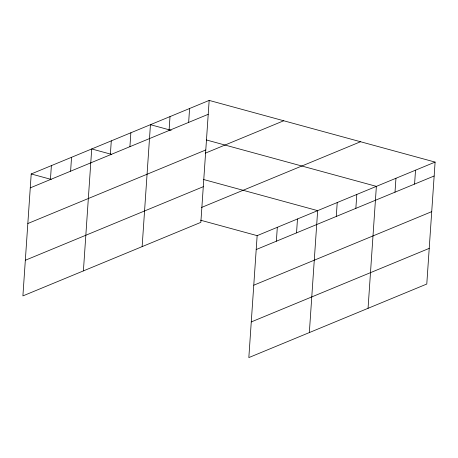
<?xml version="1.0" encoding="UTF-8"?>
<svg xmlns="http://www.w3.org/2000/svg" width="458" height="458" viewBox="0 0 458 458"><rect width="100%" height="100%" fill="white"/><g stroke="black" fill="none" stroke-linecap="round" stroke-linejoin="round"><path stroke-width="0.69" d="M209.169 100.411L31.213 173.966L22.9 295.908L200.85 222.353L209.169 100.411L435.1 162.092L426.787 284.034L248.831 357.589L257.15 235.647L435.1 162.092M50.432 179.53L51.382 165.63M70.601 171.195L71.551 157.294M83.402 270.896L91.715 148.959L111.735 154.426M110.344 154.77L111.294 140.869M129.917 146.674L130.868 132.774M142.129 246.627L150.442 124.685L171.155 130.341M169.071 130.496L170.015 116.595M188.644 122.406L189.589 108.5M276.369 241.211L277.313 227.311M296.538 232.876L297.482 218.976M309.339 332.582L317.652 210.64L203.335 179.433M336.281 216.451L337.225 202.55M355.855 208.361L356.799 194.455M368.06 308.308L376.373 186.366L206.358 139.953M395.002 192.177L395.952 178.276M414.576 184.087L415.526 170.187M30.268 187.866L208.218 114.311M27.835 223.521L205.785 149.966M205.424 153.132L283.725 120.769M25.333 260.253L203.283 186.698M201.457 207.497L360.543 141.74M256.199 249.547L434.15 175.992M253.766 285.202L431.722 211.648M251.265 321.934L429.215 248.379M31.213 173.966L51.233 179.433M200.541 220.195L257.15 235.647"/></g></svg>
